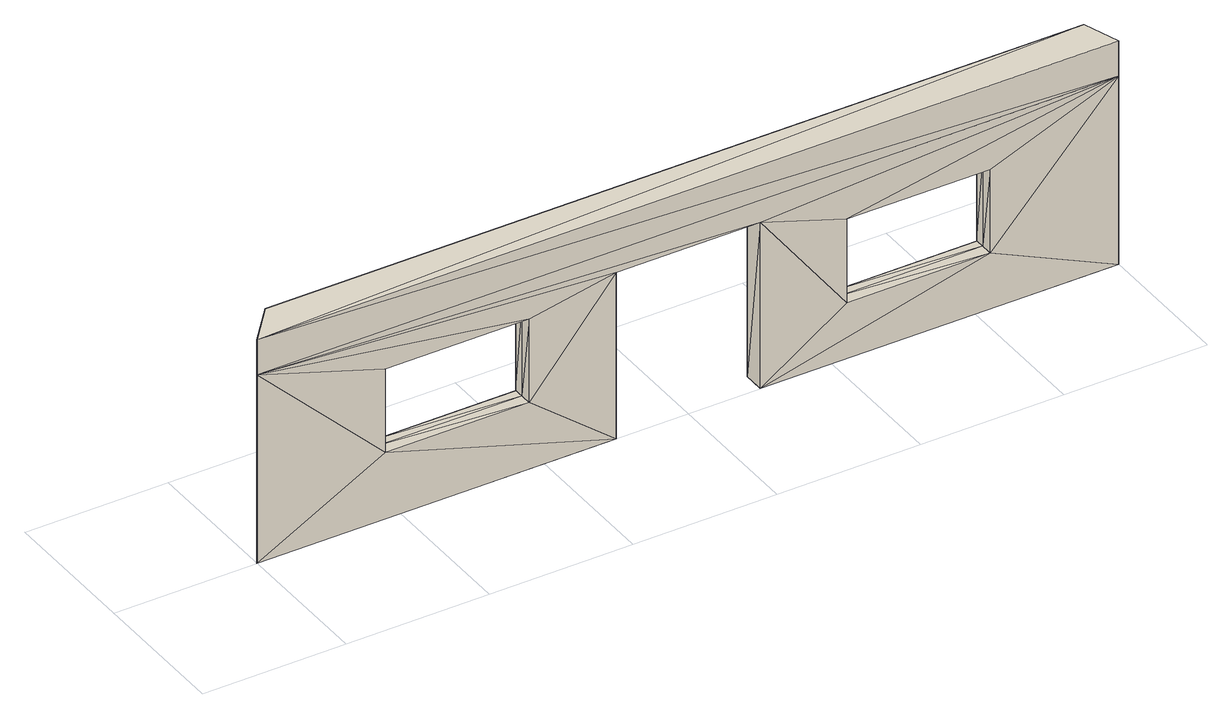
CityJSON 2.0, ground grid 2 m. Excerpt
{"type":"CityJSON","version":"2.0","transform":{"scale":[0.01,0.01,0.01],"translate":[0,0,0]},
"CityObjects":{
"building1":{"type":"Building","attributes":{"info":{"id":27421,"type":"IfcWallStandardCase","GlobalId":"16DNNqzfP2thtfaOflvsKA","OwnerHistory":"#12","Name":"Wand-Ext-ERDG-4","ObjectPlacement":"#27374","Representation":"#27416","Tag":"A6C3DE63-3731-4F6A-94-7E-DE8A8295779F"},"psets":{"Pset_WallCommon":{"ThermalTransmittance":{"id":27638,"class":"IfcPropertySingleValue","value":0.4,"value_type":"IfcThermalTransmittanceMeasure"},"id":27639},"AC_Pset_Name":{"Name":{"id":27646,"class":"IfcPropertySingleValue","value":"Wand-Ext-ERDG-4","value_type":"IfcLabel"},"id":27647},"ArchiCADProperties":{"Komplette Element-ID":{"id":27653,"class":"IfcPropertySingleValue","value":"Wand-Ext-ERDG-4","value_type":"IfcLabel"},"Kompakte Element-ID":{"id":27654,"class":"IfcPropertySingleValue","value":"Wand-Ext-ERDG-4","value_type":"IfcLabel"},"Name des Sachmerkmal-Objekts":{"id":27655,"class":"IfcPropertySingleValue","value_type":"IfcLabel"},"Ursprungsgeschoss":{"id":27656,"class":"IfcPropertySingleValue","value":"Erdgeschoss","value_type":"IfcLabel"},"Raumname":{"id":27657,"class":"IfcPropertySingleValue","value":"Küche","value_type":"IfcLabel"},"Raumnummer":{"id":27658,"class":"IfcPropertySingleValue","value":"6","value_type":"IfcLabel"},"Ebene":{"id":27659,"class":"IfcPropertySingleValue","value":"Außenwände","value_type":"IfcLabel"},"Typ":{"id":27660,"class":"IfcPropertySingleValue","value":"Wand","value_type":"IfcLabel"},"Geschützt":{"id":27661,"class":"IfcPropertySingleValue","value":false,"value_type":"IfcBoolean"},"Baustoff / Mehrschichtiger Aufbau / Profil / Schraffur":{"id":27662,"class":"IfcPropertySingleValue","value":"Leichtbeton 102890359","value_type":"IfcLabel"},"Etikettentext":{"id":27663,"class":"IfcPropertySingleValue","value_type":"IfcLabel"},"Eindeutige ID":{"id":27664,"class":"IfcPropertySingleValue","value_type":"IfcLabel"},"Verknüpfte Änderungen":{"id":27665,"class":"IfcPropertySingleValue","value_type":"IfcLabel"},"Tragende Funktion":{"id":27666,"class":"IfcPropertySingleValue","value":"Nicht definiert","value_type":"IfcLabel"},"Lage":{"id":27667,"class":"IfcPropertySingleValue","value":"Nicht definiert","value_type":"IfcLabel"},"Element-Klassifizierung":{"id":27668,"class":"IfcPropertySingleValue","value":"Wand","value_type":"IfcLabel"},"Umbau-Status":{"id":27669,"class":"IfcPropertySingleValue","value":"Bestand","value_type":"IfcLabel"},"Anzeigen auf Umbau-Filter":{"id":27670,"class":"IfcPropertySingleValue","value":"Alle relevanten Filter","value_type":"IfcLabel"},"Struktur - Typ":{"id":27671,"class":"IfcPropertySingleValue","value":"Einfach","value_type":"IfcLabel"},"ARCHICAD IFC ID":{"id":27672,"class":"IfcPropertySingleValue","value":"16DNNqzfP2thtfaOflvsKA","value_type":"IfcLabel"},"Externe IFC ID":{"id":27673,"class":"IfcPropertySingleValue","value_type":"IfcLabel"},"Baustoff/Mehrschicht/Profil":{"id":27674,"class":"IfcPropertySingleValue","value":"Leichtbeton 102890359","value_type":"IfcLabel"},"Außenseite Oberfläche":{"id":27675,"class":"IfcPropertySingleValue","value":"Anstrich","value_type":"IfcLabel"},"Innenseite Oberfläche":{"id":27676,"class":"IfcPropertySingleValue","value":"Anstrich","value_type":"IfcLabel"},"Oberfläche Kante":{"id":27677,"class":"IfcPropertySingleValue","value":"Anstrich","value_type":"IfcLabel"},"Äußerer Neigungswinkel":{"id":27678,"class":"IfcPropertySingleValue","value":90,"value_type":"IfcPlaneAngleMeasure"},"Innerer Neigungswinkel":{"id":27679,"class":"IfcPropertySingleValue","value":90,"value_type":"IfcPlaneAngleMeasure"},"Wand Neigungstyp":{"id":27680,"class":"IfcPropertySingleValue","value":"gerade","value_type":"IfcLabel"},"Lage der Referenzlinie":{"id":27681,"class":"IfcPropertySingleValue","value":"Außen","value_type":"IfcLabel"},"Geschoss für Oberkantenverknüpfung":{"id":27682,"class":"IfcPropertySingleValue","value":"Nicht verknüpft","value_type":"IfcLabel"},"Geometriemethode":{"id":27683,"class":"IfcPropertySingleValue","value":"Uni","value_type":"IfcLabel"},"id":27684},"BaseQuantities":{"Length":{"id":27720,"class":"IfcQuantityLength","value":11.7},"Height":{"id":27721,"class":"IfcQuantityLength","value":2.7},"Width":{"id":27722,"class":"IfcQuantityLength","value":0.3},"GrossFootprintArea":{"id":27723,"class":"IfcQuantityArea","value":3.51},"NetFootprintArea":{"id":27724,"class":"IfcQuantityArea","value":3.51},"GrossSideArea":{"id":27725,"class":"IfcQuantityArea","value":31.59},"NetSideArea":{"id":27726,"class":"IfcQuantityArea","value":22.02},"GrossVolume":{"id":27727,"class":"IfcQuantityVolume","value":9.48},"NetVolume":{"id":27728,"class":"IfcQuantityVolume","value":6.6},"id":27729},"ArchiCADQuantities":{"Höhenangabe zum Projekt-Nullpunkt":{"id":27734,"class":"IfcQuantityLength","value":0},"Höhe zu Geschoss":{"id":27735,"class":"IfcQuantityLength","value":0},"Höhe":{"id":27736,"class":"IfcQuantityLength","value":2.7},"Oberflächenbereich":{"id":27737,"class":"IfcQuantityArea","value":22.83},"Netto-Volumen":{"id":27738,"class":"IfcQuantityVolume","value":6.6},"Fläche":{"id":27739,"class":"IfcQuantityArea","value":3.51},"Dicke":{"id":27740,"class":"IfcQuantityLength","value":0.3},"Wandlänge an der Außenseite":{"id":27741,"class":"IfcQuantityLength","value":12},"Wandlänge an der Innenseite":{"id":27742,"class":"IfcQuantityLength","value":11.4},"Netto-Oberflächenbereich an der Außenseite":{"id":27743,"class":"IfcQuantityArea","value":22.83},"Netto-Oberflächenbereich an der Innenseite":{"id":27744,"class":"IfcQuantityArea","value":21.21},"Netto-Oberflächenbereich an den Kanten":{"id":27745,"class":"IfcQuantityArea","value":8.71},"Konditionales Volumen":{"id":27746,"class":"IfcQuantityVolume","value":6.6},"Anzahl der Türen":{"id":27747,"class":"IfcQuantityCount","value":1},"Anzahl der Fenster":{"id":27748,"class":"IfcQuantityCount","value":2},"Anzahl der Durchbrüche (Anzahl der leeren Öffnungen)":{"id":27749,"class":"IfcQuantityCount","value":0},"Anzahl der Stützen":{"id":27750,"class":"IfcQuantityCount","value":0},"Kombinierte Breite der Türen":{"id":27751,"class":"IfcQuantityLength","value":2.01},"Kombinierte Breite der Fenster":{"id":27752,"class":"IfcQuantityLength","value":4},"Wandstärke am Ende":{"id":27753,"class":"IfcQuantityLength","value":0.3},"Minimale Höhe der Wand":{"id":27754,"class":"IfcQuantityLength","value":2.7},"Maximale Höhe der Wand":{"id":27755,"class":"IfcQuantityLength","value":2.7},"Länge der Wand in der Achse":{"id":27756,"class":"IfcQuantityLength","value":11.7},"Fläche der Wand":{"id":27757,"class":"IfcQuantityArea","value":3.51},"Umfang der Wand":{"id":27758,"class":"IfcQuantityLength","value":24.25},"Brutto-Wandoberflächenbereich an der Innenseite":{"id":27759,"class":"IfcQuantityArea","value":30.78},"Brutto-Wandoberflächenbereich an der Außenseite":{"id":27760,"class":"IfcQuantityArea","value":32.4},"Brutto-Volumen der Wand ":{"id":27761,"class":"IfcQuantityVolume","value":9.48},"Analytische Oberfläche der Öffnungen an der Innenseite":{"id":27762,"class":"IfcQuantityArea","value":9.57},"Analytische Oberfläche der Öffnungen an der Außenseite":{"id":27763,"class":"IfcQuantityArea","value":9.57},"Analytisches Volumen der Öffnungen in der Wand":{"id":27764,"class":"IfcQuantityVolume","value":2.87},"Wand-Schichtdicke an der Außenseite":{"id":27765,"class":"IfcQuantityLength","value":0},"Wand-Schichtdicke an der Innenseite":{"id":27766,"class":"IfcQuantityLength","value":0},"Dämmungsschichtdicke":{"id":27767,"class":"IfcQuantityLength","value":0},"Luftschichtdicke":{"id":27768,"class":"IfcQuantityLength","value":0},"Minimale Höhe der Wandschicht an der Außenseite":{"id":27769,"class":"IfcQuantityLength","value":0},"Maximale Höhe der Wandschicht an der Außenseite":{"id":27770,"class":"IfcQuantityLength","value":0},"Minimale Höhe der Wandschicht an der Innenseite":{"id":27771,"class":"IfcQuantityLength","value":0},"Maximale Höhe der Wandschicht an der Innenseite":{"id":27772,"class":"IfcQuantityLength","value":0},"Konditionale Länge an der Außenseite":{"id":27773,"class":"IfcQuantityLength","value":9.99},"Konditionale Länge an der Innenseite":{"id":27774,"class":"IfcQuantityLength","value":9.39},"Konditionaler Oberflächenbereich an der Außenseite":{"id":27775,"class":"IfcQuantityArea","value":27.63},"Konditionaler Oberflächenbereich an der Innenseite":{"id":27776,"class":"IfcQuantityArea","value":26.01},"Wand-Schichtvolumen an der Außenseite":{"id":27777,"class":"IfcQuantityVolume","value":0},"Wand-Schichtvolumen an der Innenseite":{"id":27778,"class":"IfcQuantityVolume","value":0},"Konditionales Schichtvolumen an der Außenseite":{"id":27779,"class":"IfcQuantityVolume","value":0},"Konditionales Wand-Schichtvolumen an der Innenseite":{"id":27780,"class":"IfcQuantityVolume","value":0},"Länge der Referenzlinie":{"id":27781,"class":"IfcQuantityLength","value":12},"Abstand zu Ursprungsgeschoss":{"id":27782,"class":"IfcQuantityLength","value":0},"Abstand Oberkante":{"id":27783,"class":"IfcQuantityLength","value":0},"Durchschnittliche Länge":{"id":27784,"class":"IfcQuantityLength","value":11.7},"Oberflächenbereich der Fenster in der Wand":{"id":27785,"class":"IfcQuantityArea","value":4.8},"Oberflächenbereich der Türen in der Wand":{"id":27786,"class":"IfcQuantityArea","value":4.77},"Oberflächenbereich der leeren Öffnungen in der Wand":{"id":27787,"class":"IfcQuantityArea","value":0},"Volumen der Stützen":{"id":27788,"class":"IfcQuantityVolume","value":0},"id":27789}}},"geometry":[{"type":"MultiSurface","lod":"2","boundaries":[[[0,1,2]],[[3,0,2]],[[0,3,4]],[[0,4,5]],[[5,4,6]],[[6,2,7]],[[2,1,7]],[[5,6,7]],[[8,9,10]],[[11,8,10]],[[5,8,12]],[[11,13,12]],[[0,5,12]],[[8,11,12]],[[12,13,14]],[[10,9,14]],[[12,14,15]],[[14,9,15]],[[7,1,16]],[[1,17,16]],[[18,5,7]],[[16,18,7]],[[19,8,5]],[[18,19,5]],[[20,9,8]],[[19,20,8]],[[9,20,15]],[[15,20,21]],[[12,15,21]],[[22,12,21]],[[22,23,12]],[[12,23,0]],[[23,17,1]],[[0,23,1]],[[11,24,25]],[[13,11,25]],[[13,25,26]],[[14,13,26]],[[14,26,27]],[[10,14,27]],[[10,27,24]],[[11,10,24]],[[3,28,29]],[[4,3,29]],[[4,29,30]],[[6,4,30]],[[6,30,31]],[[2,6,31]],[[2,31,28]],[[3,2,28]],[[22,21,32]],[[33,22,32]],[[22,33,34]],[[22,34,19]],[[19,34,35]],[[22,19,18]],[[35,32,20]],[[32,21,20]],[[19,35,20]],[[18,16,36]],[[37,18,36]],[[37,38,23]],[[22,18,23]],[[18,37,23]],[[36,16,39]],[[23,38,39]],[[23,39,17]],[[39,16,17]],[[33,25,24]],[[34,33,24]],[[32,26,25]],[[33,32,25]],[[35,27,26]],[[32,35,26]],[[34,24,27]],[[35,34,27]],[[37,29,28]],[[38,37,28]],[[36,30,29]],[[37,36,29]],[[39,31,30]],[[36,39,30]],[[38,28,31]],[[39,38,31]]]}]},
"building2":{"type":"Building","attributes":{"info":{"id":75347,"type":"IfcWallStandardCase","GlobalId":"3Ttjr$59XEWfWN1WUHjelZ","OwnerHistory":"#12","Name":"Wand-Ext-OG-4","ObjectPlacement":"#75290","Representation":"#75342","Tag":"C0070317-136B-4A93-BD-CC-3B8478F23A5C"},"psets":{"Pset_WallCommon":{"ThermalTransmittance":{"id":75364,"class":"IfcPropertySingleValue","value":0.4,"value_type":"IfcThermalTransmittanceMeasure"},"id":75365},"AC_Pset_Name":{"Name":{"id":75372,"class":"IfcPropertySingleValue","value":"Wand-Ext-OG-4","value_type":"IfcLabel"},"id":75373},"ArchiCADProperties":{"Komplette Element-ID":{"id":75379,"class":"IfcPropertySingleValue","value":"Wand-Ext-OG-4","value_type":"IfcLabel"},"Kompakte Element-ID":{"id":75380,"class":"IfcPropertySingleValue","value":"Wand-Ext-OG-4","value_type":"IfcLabel"},"Name des Sachmerkmal-Objekts":{"id":75381,"class":"IfcPropertySingleValue","value_type":"IfcLabel"},"Ursprungsgeschoss":{"id":75382,"class":"IfcPropertySingleValue","value":"Dachgeschoss","value_type":"IfcLabel"},"Raumname":{"id":75383,"class":"IfcPropertySingleValue","value":"Galerie","value_type":"IfcLabel"},"Raumnummer":{"id":75384,"class":"IfcPropertySingleValue","value":"7","value_type":"IfcLabel"},"Ebene":{"id":75385,"class":"IfcPropertySingleValue","value":"Außenwände","value_type":"IfcLabel"},"Typ":{"id":75386,"class":"IfcPropertySingleValue","value":"Wand","value_type":"IfcLabel"},"Geschützt":{"id":75387,"class":"IfcPropertySingleValue","value":false,"value_type":"IfcBoolean"},"Baustoff / Mehrschichtiger Aufbau / Profil / Schraffur":{"id":75388,"class":"IfcPropertySingleValue","value":"Leichtbeton 102890359","value_type":"IfcLabel"},"Etikettentext":{"id":75389,"class":"IfcPropertySingleValue","value_type":"IfcLabel"},"Eindeutige ID":{"id":75390,"class":"IfcPropertySingleValue","value_type":"IfcLabel"},"Verknüpfte Änderungen":{"id":75391,"class":"IfcPropertySingleValue","value_type":"IfcLabel"},"Tragende Funktion":{"id":75392,"class":"IfcPropertySingleValue","value":"Nicht definiert","value_type":"IfcLabel"},"Lage":{"id":75393,"class":"IfcPropertySingleValue","value":"Nicht definiert","value_type":"IfcLabel"},"Element-Klassifizierung":{"id":75394,"class":"IfcPropertySingleValue","value":"Wand","value_type":"IfcLabel"},"Umbau-Status":{"id":75395,"class":"IfcPropertySingleValue","value":"Bestand","value_type":"IfcLabel"},"Anzeigen auf Umbau-Filter":{"id":75396,"class":"IfcPropertySingleValue","value":"Alle relevanten Filter","value_type":"IfcLabel"},"Struktur - Typ":{"id":75397,"class":"IfcPropertySingleValue","value":"Einfach","value_type":"IfcLabel"},"ARCHICAD IFC ID":{"id":75398,"class":"IfcPropertySingleValue","value":"3Ttjr$59XEWfWN1WUHjelZ","value_type":"IfcLabel"},"Externe IFC ID":{"id":75399,"class":"IfcPropertySingleValue","value_type":"IfcLabel"},"Baustoff/Mehrschicht/Profil":{"id":75400,"class":"IfcPropertySingleValue","value":"Leichtbeton 102890359","value_type":"IfcLabel"},"Außenseite Oberfläche":{"id":75401,"class":"IfcPropertySingleValue","value":"Anstrich","value_type":"IfcLabel"},"Innenseite Oberfläche":{"id":75402,"class":"IfcPropertySingleValue","value":"Anstrich","value_type":"IfcLabel"},"Oberfläche Kante":{"id":75403,"class":"IfcPropertySingleValue","value":"Anstrich","value_type":"IfcLabel"},"Äußerer Neigungswinkel":{"id":75404,"class":"IfcPropertySingleValue","value":90,"value_type":"IfcPlaneAngleMeasure"},"Innerer Neigungswinkel":{"id":75405,"class":"IfcPropertySingleValue","value":90,"value_type":"IfcPlaneAngleMeasure"},"Wand Neigungstyp":{"id":75406,"class":"IfcPropertySingleValue","value":"gerade","value_type":"IfcLabel"},"Lage der Referenzlinie":{"id":75407,"class":"IfcPropertySingleValue","value":"Außen","value_type":"IfcLabel"},"Geschoss für Oberkantenverknüpfung":{"id":75408,"class":"IfcPropertySingleValue","value":"Nicht verknüpft","value_type":"IfcLabel"},"Geometriemethode":{"id":75409,"class":"IfcPropertySingleValue","value":"Uni","value_type":"IfcLabel"},"id":75410},"BaseQuantities":{"Length":{"id":75446,"class":"IfcQuantityLength","value":11.7},"Height":{"id":75447,"class":"IfcQuantityLength","value":0.673},"Width":{"id":75448,"class":"IfcQuantityLength","value":0.3},"GrossFootprintArea":{"id":75449,"class":"IfcQuantityArea","value":3.51},"NetFootprintArea":{"id":75450,"class":"IfcQuantityArea","value":3.51},"GrossSideArea":{"id":75451,"class":"IfcQuantityArea","value":6.84},"NetSideArea":{"id":75452,"class":"IfcQuantityArea","value":6.84},"GrossVolume":{"id":75453,"class":"IfcQuantityVolume","value":2.06},"NetVolume":{"id":75454,"class":"IfcQuantityVolume","value":2.06},"id":75455},"ArchiCADQuantities":{"Höhenangabe zum Projekt-Nullpunkt":{"id":75460,"class":"IfcQuantityLength","value":2.7},"Höhe zu Geschoss":{"id":75461,"class":"IfcQuantityLength","value":0},"Höhe":{"id":75462,"class":"IfcQuantityLength","value":3.5},"Oberflächenbereich":{"id":75463,"class":"IfcQuantityArea","value":6},"Netto-Volumen":{"id":75464,"class":"IfcQuantityVolume","value":2.06},"Fläche":{"id":75465,"class":"IfcQuantityArea","value":3.51},"Dicke":{"id":75466,"class":"IfcQuantityLength","value":0.3},"Wandlänge an der Außenseite":{"id":75467,"class":"IfcQuantityLength","value":12},"Wandlänge an der Innenseite":{"id":75468,"class":"IfcQuantityLength","value":11.4},"Netto-Oberflächenbereich an der Außenseite":{"id":75469,"class":"IfcQuantityArea","value":6},"Netto-Oberflächenbereich an der Innenseite":{"id":75470,"class":"IfcQuantityArea","value":7.67},"Netto-Oberflächenbereich an den Kanten":{"id":75471,"class":"IfcQuantityArea","value":8.06},"Konditionales Volumen":{"id":75472,"class":"IfcQuantityVolume","value":2.06},"Anzahl der Türen":{"id":75473,"class":"IfcQuantityCount","value":0},"Anzahl der Fenster":{"id":75474,"class":"IfcQuantityCount","value":0},"Anzahl der Durchbrüche (Anzahl der leeren Öffnungen)":{"id":75475,"class":"IfcQuantityCount","value":0},"Anzahl der Stützen":{"id":75476,"class":"IfcQuantityCount","value":0},"Kombinierte Breite der Türen":{"id":75477,"class":"IfcQuantityLength","value":0},"Kombinierte Breite der Fenster":{"id":75478,"class":"IfcQuantityLength","value":0},"Wandstärke am Ende":{"id":75479,"class":"IfcQuantityLength","value":0.3},"Minimale Höhe der Wand":{"id":75480,"class":"IfcQuantityLength","value":0.5},"Maximale Höhe der Wand":{"id":75481,"class":"IfcQuantityLength","value":0.673},"Länge der Wand in der Achse":{"id":75482,"class":"IfcQuantityLength","value":11.7},"Fläche der Wand":{"id":75483,"class":"IfcQuantityArea","value":3.51},"Umfang der Wand":{"id":75484,"class":"IfcQuantityLength","value":24.25},"Brutto-Wandoberflächenbereich an der Innenseite":{"id":75485,"class":"IfcQuantityArea","value":7.67},"Brutto-Wandoberflächenbereich an der Außenseite":{"id":75486,"class":"IfcQuantityArea","value":6},"Brutto-Volumen der Wand ":{"id":75487,"class":"IfcQuantityVolume","value":2.06},"Analytische Oberfläche der Öffnungen an der Innenseite":{"id":75488,"class":"IfcQuantityArea","value":0},"Analytische Oberfläche der Öffnungen an der Außenseite":{"id":75489,"class":"IfcQuantityArea","value":0},"Analytisches Volumen der Öffnungen in der Wand":{"id":75490,"class":"IfcQuantityVolume","value":0},"Wand-Schichtdicke an der Außenseite":{"id":75491,"class":"IfcQuantityLength","value":0},"Wand-Schichtdicke an der Innenseite":{"id":75492,"class":"IfcQuantityLength","value":0},"Dämmungsschichtdicke":{"id":75493,"class":"IfcQuantityLength","value":0},"Luftschichtdicke":{"id":75494,"class":"IfcQuantityLength","value":0},"Minimale Höhe der Wandschicht an der Außenseite":{"id":75495,"class":"IfcQuantityLength","value":0},"Maximale Höhe der Wandschicht an der Außenseite":{"id":75496,"class":"IfcQuantityLength","value":0},"Minimale Höhe der Wandschicht an der Innenseite":{"id":75497,"class":"IfcQuantityLength","value":0},"Maximale Höhe der Wandschicht an der Innenseite":{"id":75498,"class":"IfcQuantityLength","value":0},"Konditionale Länge an der Außenseite":{"id":75499,"class":"IfcQuantityLength","value":12},"Konditionale Länge an der Innenseite":{"id":75500,"class":"IfcQuantityLength","value":11.4},"Konditionaler Oberflächenbereich an der Außenseite":{"id":75501,"class":"IfcQuantityArea","value":6},"Konditionaler Oberflächenbereich an der Innenseite":{"id":75502,"class":"IfcQuantityArea","value":7.67},"Wand-Schichtvolumen an der Außenseite":{"id":75503,"class":"IfcQuantityVolume","value":0},"Wand-Schichtvolumen an der Innenseite":{"id":75504,"class":"IfcQuantityVolume","value":0},"Konditionales Schichtvolumen an der Außenseite":{"id":75505,"class":"IfcQuantityVolume","value":0},"Konditionales Wand-Schichtvolumen an der Innenseite":{"id":75506,"class":"IfcQuantityVolume","value":0},"Länge der Referenzlinie":{"id":75507,"class":"IfcQuantityLength","value":12},"Abstand zu Ursprungsgeschoss":{"id":75508,"class":"IfcQuantityLength","value":0},"Abstand Oberkante":{"id":75509,"class":"IfcQuantityLength","value":0},"Durchschnittliche Länge":{"id":75510,"class":"IfcQuantityLength","value":11.7},"Oberflächenbereich der Fenster in der Wand":{"id":75511,"class":"IfcQuantityArea","value":0},"Oberflächenbereich der Türen in der Wand":{"id":75512,"class":"IfcQuantityArea","value":0},"Oberflächenbereich der leeren Öffnungen in der Wand":{"id":75513,"class":"IfcQuantityArea","value":0},"Volumen der Stützen":{"id":75514,"class":"IfcQuantityVolume","value":0},"id":75515}}},"geometry":[{"type":"MultiSurface","lod":"2","boundaries":[[[40,0,12]],[[41,40,12]],[[12,23,22]],[[0,23,12]],[[42,41,12]],[[42,12,22]],[[41,42,40]],[[42,43,40]],[[43,23,0]],[[40,43,0]],[[42,22,23]],[[43,42,23]]]}]}
},
"vertices":[
[1170,30,270],[1170,30,0],[1021,30,80],[1021,30,200],[821,30,200],[701,30,238],[821,30,80],[701,30,0],[500,30,238],[500,30,0],[379,30,95],[379,30,215],[30,30,270],[179,30,215],[179,30,95],[30,30,0],[701,0,0],[1200,0,0],[701,0,238],[500,0,238],[500,0,0],[0,0,0],[0,0,270],[1200,0,270],[379,17,215],[179,17,215],[179,17,95],[379,17,95],[1021,17,200],[821,17,200],[821,17,80],[1021,17,80],[179,0,95],[179,0,215],[379,0,215],[379,0,95],[821,0,80],[821,0,200],[1021,0,200],[1021,0,80],
[1170,30,337],[30,30,337],[0,0,320],[1200,0,320]
]}
